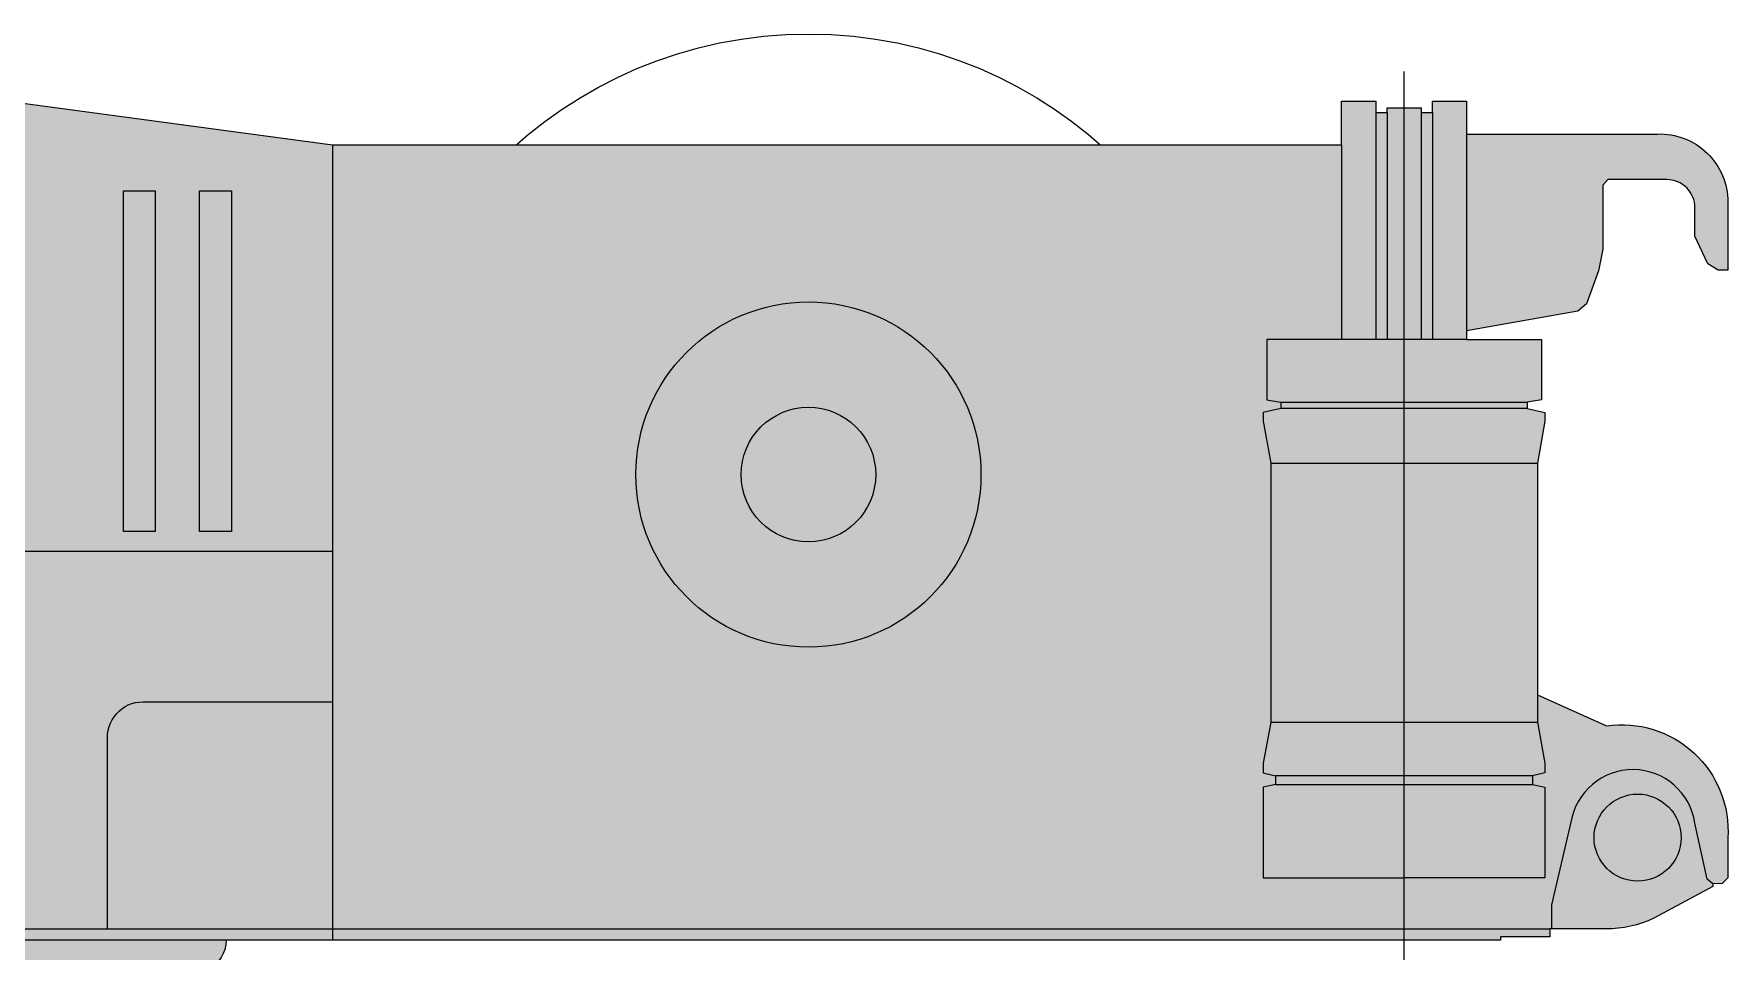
# Model space of a CAD drawing. Header units: millimetres. Extents: x 290079 to 313062, y 17562 to 52858.
# Drawn here: x 304882 to 306375, y 39022 to 39830 of the extents above; entities that cross this region are included whole.
import ezdxf
from ezdxf.enums import TextEntityAlignment as Align

# ---------------------------------------------------------------- set-up
doc = ezdxf.new("R2010")
doc.units = ezdxf.units.MM
doc.set_wipeout_variables(frame=1)
doc.layers.add('Техника. Кран GROVE GMK6300L-1', color=250, linetype='Continuous')
doc.layers.add('Техника. Кран GROVE GMK6300L-1 Штрих', color=7, linetype='Continuous', true_color=0xffdb70)
doc.styles.add('arial', font='arial.ttf')

# ---------------------------------------------------------------- blocks, each defined once
blk = doc.blocks.new('GROVE GMK6300L-20200707.153812')
at = {"linetype": 'ByBlock', "lineweight": -2}
blk.add_wipeout([(4142.148542839878, 3751.7124690385212), (4084.5709289572815, 3861.7220862177633), (3995.185423350796, 3947.90519871557), (3883.1492358047535, 4001.432669910131), (3759.9400535105497, 4016.820811147144), (3638.1801950641234, 3992.4931650743547), (3530.343501269299, 3930.942007784358), (3447.477436934022, 3838.4730244768816), (3398.071319537356, 3724.55931566129), (3387.1866204952885, 3600.87091354088), (3415.9384363986046, 3480.07923098534), (3481.3812515496447, 3374.5589228098834), (3576.8106949975568, 3295.1201488039965), (3692.4503781956123, 3249.9011134074967), (3816.453449338775, 3243.5343371902636), (3936.1162588962293, 3276.6720724953966), (4039.1798008572646, 3345.919482633123), (4115.085601916282, 3444.1824301663896), (4156.057397460477, 3561.394244682766), (4162.019654417071, 3629.1464198363747)], dxfattribs=at)
at = {"layer": 'Техника. Кран GROVE GMK6300L-1 Штрих', "true_color": 0xadadad}
h = blk.add_hatch(color=253, dxfattribs=at)
h.dxf.hatch_style = 1
edge = h.paths.add_edge_path()
edge.add_arc((3774.087217108656, 3629.146419836376), 387.9324373084144, 0, 360)
at = {"color": 0, "linetype": 'ByBlock', "lineweight": -2, "transparency": 16777216}
blk.add_circle((3774.087217108656, 3629.146419836376), 387.9324373084144, dxfattribs=at)
at = {"linetype": 'ByBlock', "lineweight": -2}
blk.add_wipeout([(-382.635364240974, 3937.354873700803), (-382.635364240974, 3937.354873700803), (-285.008973442081, 3636.0121754711063), (-226.09867896284072, 3324.776073514503), (-206.84199760924912, 3008.5996762612967), (-227.54538621633264, 2692.5147135424822), (-287.8793645984699, 2381.5514600713423), (-291.6195504997047, 2367.3594240789234), (-303.25127472880536, 2367.3594240789234), (-303.25127472880536, 2046.3784264040287), (-276.5160271491129, 2046.3784264040287), (-276.5160271491129, 2369.6675719086625), (-270.52058921789626, 2392.5431366030307), (-198.59448879752563, 2828.3137849560944), (-197.61145709666744, 2830.2429511130895), (-200.27531844120995, 2831.574881785359), (-188.8351417498468, 2854.0481966504076), (-195.21367475650322, 2854.0481966504076), (-195.21367475650322, 2992.0390428363744), (-194.2128388718245, 2992.0438315248184), (-194.2128388718245, 3006.026801779647), (-193.21200298714598, 3006.026801779647), (-193.21200298714598, 2999.0401053406667), (-167.21900211619322, 2999.0401053406667), (-158.60894029489964, 2988.3709074887147), (974.7491077841244, 3962.0070413052226), (974.7491077841244, 3962.0070413052226), (981.7960395263666, 3967.0696896749223), (989.6280081313948, 3970.804649281784), (997.9975351238745, 3973.09390099734), (1006.6401559887108, 3973.865107896766), (2950.965335285284, 3973.865107896766), (3354.890080159772, 3919.3829259725962), (4243.790372472104, 3919.3829259725962), (4243.790372472104, 3958.008486957332), (4273.777139504884, 3958.0036982688753), (4273.777139504884, 3948.043226306544), (4283.771132286329, 3948.043226306544), (4283.771132286329, 3952.051358533702), (4313.796208826656, 3952.051358533702), (4313.7770540728825, 3948.043226306544), (4323.766258165884, 3948.043226306544), (4323.766258165884, 3958.0036982688753), (4353.791334706213, 3958.027641711101), (4353.772179952439, 3929.036921874561), (4522.050451661988, 3929.0369218745627), (4522.050451661988, 3929.0369218745627), (4545.613199494923, 3925.047621103223), (4565.748041513574, 3912.1749468291428), (4579.258573553669, 3892.4624348107254), (4583.999999999998, 3869.039444366791), (4584, 3809.0323894821204), (4575.3707834249335, 3809.0323894821186), (4566.329739643731, 3814.8075477448792), (4555.009280163453, 3839.023945203334), (4555.009280163453, 3864.0352649433835), (4555.009280163453, 3864.0352649433835), (4553.145505192383, 3873.5439243286974), (4547.777593168456, 3881.6107564796757), (4539.726430896166, 3887.002142805469), (4530.223240653499, 3888.8936066989636), (4530.223240653499, 3888.8936066989636), (4478.239369933603, 3888.8936066989636), (4473.800655787101, 3884.051982636941), (4473.800655787101, 3827.6246520830455), (4470.156463881645, 3808.496056376446), (4459.573462421657, 3779.4766044092457), (4451.959447796597, 3773.074127960367), (4353.772179952439, 3755.7511663373216), (4353.772179952439, 3748.038864778099), (4419.7603067029495, 3748.038864778099), (4419.7603067029495, 3694.994467342868), (4407.189999538939, 3692.9833137439555), (4407.189999538939, 3687.241570886995), (4422.7867577992, 3683.7602998018983), (4422.7867577992, 3676.1746074420653), (4416.2837188930225, 3639.1776103935326), (4416.2837188930225, 3435.296944983019), (4477.109639501514, 3407.9079020179042), (4477.109639501514, 3407.9079020179042), (4519.675122452973, 3405.0942310989076), (4549.291106117038, 3384.78804210623), (4574.922192851374, 3350.6884163641744), (4583.999999999998, 3309.007119595676), (4583.999999999998, 3274.0496939586146), (4579.024552707268, 3269.0598806005573), (4570.874204976542, 3268.7651296328104), (4570.8742049765415, 3266.378215072232), (4518.8813687935835, 3238.3979084972534), (4518.8813687935835, 3238.3979084972534), (4508.768353224617, 3234.3175243581873), (4498.267508606523, 3231.375606458728), (4487.506562093364, 3229.6079388538155), (4476.616404591838, 3229.0360225903414), (4427.292913624471, 3229.0360225903414), (4427.292913624471, 3222.034960086042), (4383.782890427437, 3222.034960086042), (4383.806833869654, 3219.027663743559), (3261.1331198692715, 3219.027663743559), (3261.1331198692715, 3219.027663743559), (3260.0733527731754, 3211.150197277496), (3256.763084315442, 3203.9238768473124), (3251.4899042808615, 3197.9765113343447), (3244.711936453256, 3193.8247964657794), (2956.7681003496036, 3069.0315756298996), (2956.772889038044, 2320.047182257803), (3036.7439860433824, 2320.047182257803), (3036.7439860433824, 2249.5433223051286), (3124.716981437694, 2249.5433223051286), (3128.2318787551776, 2248.0636175761165), (3206.780735292818, 2167.460413696236), (3206.780735292818, 2037.6244181977372), (3206.780735292818, 2037.6244181977372), (3206.876020043447, 2034.7883166683832), (3205.5689623749113, 2032.269556791055), (3203.195113227956, 2030.7147605677483), (3200.363892778616, 2030.5230789678162), (3200.363892778616, 2030.5230789678162), (3194.7455472837637, 2030.617450822684), (3189.460883767351, 2032.5271742751293), (3185.080106316948, 2036.0461941779658), (3182.07589161314, 2040.7948156789853), (3165.952377624106, 2072.8933943153233), (3150.920666651222, 2125.0244460536114), (3150.920666651222, 2125.0244460536114), (3142.6467831660702, 2136.873720070972), (3128.9302407392515, 2141.425522627941), (3115.213698312433, 2136.873720070972), (3106.9398148272808, 2125.0244460536114), (3092.613614112923, 2072.874239561542), (3056.6266204604053, 2000.3447643970712), (3056.6266204604053, 2000.3447643970712), (3053.51279629731, 1995.9362871802705), (3049.3352972165926, 1992.5188212008698), (3044.3972129063313, 1990.3403135386206), (3039.0568157214366, 1989.5588212499197), (3034.3556948754635, 1989.5588212499197), (3026.7787253925926, 1982.0328197896079), (2968.778130965733, 1982.0328197896079), (2968.778130965733, 1970.061098681027), (407.80992413916863, 1970.0467326156931), (405.6901058792994, 1985.02976495858), (-1136.2148731490665, 1985.02976495858), (-1136.2148731490665, 2017.0524983764399), (-1116.2221230820578, 2017.0524983764399), (-1130.2194594022144, 2031.0402573197143), (-1563.222245834349, 2031.0402573197143), (-1563.222245834349, 2046.3784264040287), (-2273.719950186574, 2046.3784264040287), (-2273.719950186574, 2087.360022102933), (-2269.2281604266327, 2087.360022102933), (-2269.2521038688524, 2090.3625297569515), (-2123.7238620729095, 2355.5600957542983), (-2123.7238620729095, 2367.3594240789234), (-2102.0345020720342, 2367.3594240789234), (-2102.0345020720342, 2367.3594240789234), (-2161.206422837965, 2441.2750328833727), (-2211.254315209901, 2521.6494187360104), (-2251.4805455274054, 2607.3622172348614), (-2281.324387434746, 2697.2186501279566), (-2281.324387434746, 2697.2186501279566), (-2281.324387434745, 2697.2186501279584), (-2175.4110102662157, 3026.8272140135696), (-2039.39080558954, 3345.1948517685605), (-1874.4358034615448, 3649.5783206411843), (-1681.9673531661697, 3937.354873700803), (-1681.967353166172, 3937.354873700803), (-1081.7789617543654, 3937.354873700803), (-1081.7789617543654, 3937.354873700803), (-1076.1850081072294, 3903.8279949791186), (-1070.8238530634562, 3870.2631036368048), (-1065.6957548106388, 3836.661816123761), (-1060.8009603126043, 3803.025750642694), (-1129.811528322829, 3803.025750642694), (-1647.8925306145447, 3803.025750642685), (-1647.8925306145447, 3803.025750642685), (-1810.3494203882888, 3550.5093209743472), (-1951.1939733621361, 3285.3308901301307), (-2069.4460237251665, 3009.335888595063), (-2164.282631474446, 2724.4450215634706), (-2164.282631474446, 2724.4450215634706), (-2164.282631474446, 2724.4450215634706), (-2119.5237974628467, 2713.823764964497), (-2076.3899395578974, 2697.8351872899575), (-2035.5220774618883, 2676.7168975504765), (-1997.5275555225444, 2650.782738292465), (-1997.5275555225444, 2650.782738292465), (-1997.5275555225444, 2650.782738292465), (-1790.7209376454034, 2813.530074211064), (-1567.7010015616102, 2953.2361251020857), (-1331.0238857992244, 3068.2996528629783), (-1083.402260377497, 3157.401859176206), (-1083.4022603774965, 3157.401859176206), (-1086.4418458492082, 3319.3220590890405), (-1095.1983900688701, 3481.0338804039357), (-1109.6609664531852, 3642.335536018437), (-1129.8115283228276, 3803.025750642694), (-1129.811528322829, 3803.025750642694), (-1060.8009603126043, 3803.025750642694), (-1060.12336812815, 3798.2099535999578), (-1011.7327414841002, 3798.2099535999578), (-1011.7327414841002, 3798.2099535999578), (-993.0822589698378, 3645.4125388489856), (-979.4445227756423, 3492.0864073381026), (-970.8341561487805, 3338.395965087627), (-967.2603916714415, 3184.5060087550073), (-967.2603916714415, 3184.5060087550073), (-806.4238951259158, 3219.863153076426), (-643.5706264752498, 3244.303266934553), (-479.44072567790454, 3257.715274236133), (-314.78013476479373, 3260.0382197261124), (-314.7801347647942, 3260.0382197261124), (-314.7801347647942, 3260.0382197261124), (-306.5053017237235, 3261.6510897248418), (-299.62779045577213, 3266.5269537764316), (-295.36680765696315, 3273.801445997796), (-294.4777165041121, 3282.184985131854), (-294.4777165041121, 3282.184985131854), (-294.4777165041121, 3282.184985131854), (-312.1998081418569, 3413.375631578522), (-337.19122923623036, 3543.377505098847), (-369.37460812795416, 3671.788129153957), (-408.65030736877384, 3798.2099535999578), (-1011.7327414841002, 3798.2099535999578), (-1060.12336812815, 3798.2099535999578), (-1060.1233681281492, 3798.2099535999578), (-1065.1607417619493, 3833.053856543408), (-1070.4493175290331, 3867.8605178572298), (-1075.9888202661477, 3902.628126559649), (-1081.7789617543654, 3937.354873700803), (-1081.7789617543654, 3937.354873700803)], dxfattribs=at)
at = {"layer": 'Техника. Кран GROVE GMK6300L-1 Штрих'}
h = blk.add_hatch(color=256, dxfattribs=at)
h.dxf.hatch_style = 1
edge = h.paths.add_edge_path()
edge.add_line((-1081.778961754366, 3937.354873700802), (-382.635364240974, 3937.354873700802))
edge.add_arc((-2717.793773343714, 3014.345104302772), 2510.958348919282, -14.931546983977682, 21.567224603707473, ccw=False)
edge.add_line((-291.6195504997049, 2367.359424078924), (-303.2512747288056, 2367.359424078924))
edge.add_line((-303.2512747288056, 2367.359424078924), (-303.2512747288056, 2046.37842640403))
edge.add_line((-303.2512747288056, 2046.37842640403), (-276.5160271491131, 2046.37842640403))
edge.add_line((-276.5160271491131, 2046.37842640403), (-276.5160271491131, 2369.667571908663))
edge.add_line((-276.5160271491131, 2369.667571908663), (-270.5205892178965, 2392.543136603032))
edge.add_line((-270.5205892178965, 2392.543136603032), (-198.5944887975256, 2828.313784956095))
edge.add_line((-198.5944887975256, 2828.313784956095), (-197.6114570966674, 2830.24295111309))
edge.add_line((-197.6114570966674, 2830.24295111309), (-200.2753184412104, 2831.57488178536))
edge.add_line((-200.2753184412104, 2831.57488178536), (-188.835141749847, 2854.048196650408))
edge.add_line((-188.835141749847, 2854.048196650408), (-195.2136747565037, 2854.048196650408))
edge.add_line((-195.2136747565037, 2854.048196650408), (-195.2136747565037, 2992.039042836375))
edge.add_line((-195.2136747565037, 2992.039042836375), (-194.2128388718247, 2992.043831524818))
edge.add_line((-194.2128388718247, 2992.043831524818), (-194.2128388718247, 3006.026801779648))
edge.add_line((-194.2128388718247, 3006.026801779648), (-193.2120029871458, 3006.026801779648))
edge.add_line((-193.2120029871458, 3006.026801779648), (-193.2120029871458, 2999.040105340668))
edge.add_line((-193.2120029871458, 2999.040105340668), (-167.2190021161932, 2999.040105340668))
edge.add_line((-167.2190021161932, 2999.040105340668), (-158.6089402949001, 2988.370907488716))
edge.add_line((-158.6089402949001, 2988.370907488716), (974.7491077841241, 3962.007041305224))
edge.add_arc((1006.64015598871, 3925.052230606032), 48.81287729073442, 89.9999999999996, 130.7933459153359, ccw=False)
edge.add_line((1006.640155988711, 3973.865107896767), (2950.965335285284, 3973.865107896767))
edge.add_line((2950.965335285284, 3973.865107896767), (3354.890080159772, 3919.382925972597))
edge.add_line((3354.890080159772, 3919.382925972597), (4243.790372472104, 3919.382925972597))
edge.add_line((4243.790372472104, 3919.382925972597), (4243.790372472104, 3958.008486957333))
edge.add_line((4243.790372472104, 3958.008486957333), (4273.777139504884, 3958.003698268876))
edge.add_line((4273.777139504884, 3958.003698268876), (4273.777139504884, 3948.043226306545))
edge.add_line((4273.777139504884, 3948.043226306545), (4283.771132286329, 3948.043226306545))
edge.add_line((4283.771132286329, 3948.043226306545), (4283.771132286329, 3952.051358533703))
edge.add_line((4283.771132286329, 3952.051358533703), (4313.796208826656, 3952.051358533703))
edge.add_line((4313.796208826656, 3952.051358533703), (4313.777054072883, 3948.043226306545))
edge.add_line((4313.777054072883, 3948.043226306545), (4323.766258165884, 3948.043226306545))
edge.add_line((4323.766258165884, 3948.043226306545), (4323.766258165884, 3958.003698268876))
edge.add_line((4323.766258165884, 3958.003698268876), (4353.791334706213, 3958.027641711102))
edge.add_line((4353.791334706213, 3958.027641711102), (4353.772179952439, 3929.036921874562))
edge.add_line((4353.772179952439, 3929.036921874562), (4522.050451661989, 3929.036921874562))
edge.add_arc((4524.020078450706, 3869.089327696655), 59.9799422924523, -0.047651006145088104, 91.88182231859048, ccw=False)
edge.add_line((4583.999999999999, 3869.039444366791), (4584, 3809.03238948212))
edge.add_line((4584, 3809.03238948212), (4575.370783424934, 3809.03238948212))
edge.add_line((4575.370783424934, 3809.03238948212), (4566.329739643731, 3814.807547744881))
edge.add_line((4566.329739643731, 3814.807547744881), (4555.009280163454, 3839.023945203335))
edge.add_line((4555.009280163454, 3839.023945203335), (4555.009280163454, 3864.035264943385))
edge.add_arc((4530.231384370128, 3864.115582070963), 24.77802596628525, 359.8142773561619, 450.0188312257554)
edge.add_line((4530.223240653499, 3888.893606698963), (4478.239369933603, 3888.893606698963))
edge.add_line((4478.239369933603, 3888.893606698963), (4473.800655787101, 3884.051982636942))
edge.add_line((4473.800655787101, 3884.051982636942), (4473.800655787101, 3827.624652083046))
edge.add_line((4473.800655787101, 3827.624652083046), (4470.156463881645, 3808.496056376447))
edge.add_line((4470.156463881645, 3808.496056376447), (4459.573462421657, 3779.476604409247))
edge.add_line((4459.573462421657, 3779.476604409247), (4451.959447796597, 3773.074127960368))
edge.add_line((4451.959447796597, 3773.074127960368), (4353.772179952439, 3755.751166337323))
edge.add_line((4353.772179952439, 3755.751166337323), (4353.772179952439, 3748.0388647781))
edge.add_line((4353.772179952439, 3748.0388647781), (4419.76030670295, 3748.0388647781))
edge.add_line((4419.76030670295, 3748.0388647781), (4419.76030670295, 3694.994467342869))
edge.add_line((4419.76030670295, 3694.994467342869), (4407.189999538939, 3692.983313743956))
edge.add_line((4407.189999538939, 3692.983313743956), (4407.189999538939, 3687.241570886996))
edge.add_line((4407.189999538939, 3687.241570886996), (4422.7867577992, 3683.760299801899))
edge.add_line((4422.7867577992, 3683.760299801899), (4422.7867577992, 3676.174607442066))
edge.add_line((4422.7867577992, 3676.174607442066), (4416.283718893023, 3639.177610393534))
edge.add_line((4416.283718893023, 3639.177610393534), (4416.283718893023, 3435.29694498302))
edge.add_line((4416.283718893023, 3435.29694498302), (4477.109639501514, 3407.907902017905))
edge.add_arc((4490.557460183279, 3315.229013736839), 93.64945389111047, -3.809430171099109, 98.25606776228909, ccw=False)
edge.add_line((4583.999999999999, 3309.007119595677), (4583.999999999999, 3274.049693958616))
edge.add_line((4583.999999999999, 3274.049693958616), (4579.024552707268, 3269.059880600558))
edge.add_line((4579.024552707268, 3269.059880600558), (4570.874204976543, 3268.765129632811))
edge.add_line((4570.874204976543, 3268.765129632811), (4570.874204976541, 3266.378215072233))
edge.add_line((4570.874204976541, 3266.378215072233), (4518.881368793584, 3238.397908497253))
edge.add_arc((4476.883726864697, 3327.914357176589), 98.87869594481552, 269.8450985167568, 295.1341463188199, ccw=False)
edge.add_line((4476.616404591838, 3229.036022590342), (4427.292913624471, 3229.036022590342))
edge.add_line((4427.292913624471, 3229.036022590342), (4427.292913624471, 3222.034960086043))
edge.add_line((4427.292913624471, 3222.034960086043), (4383.782890427437, 3222.034960086043))
edge.add_line((4383.782890427437, 3222.034960086043), (4383.806833869654, 3219.02766374356))
edge.add_line((4383.806833869654, 3219.02766374356), (3261.133119869271, 3219.02766374356))
edge.add_arc((3234.169221036038, 3218.645137285587), 26.9666120745618, -66.98610252536349, 0.8127786548220115, ccw=False)
edge.add_line((3244.711936453255, 3193.824796465778), (2956.768100349604, 3069.031575629902))
edge.add_line((2956.768100349604, 3069.031575629902), (2956.772889038044, 2320.047182257804))
edge.add_line((2956.772889038044, 2320.047182257804), (3036.743986043382, 2320.047182257804))
edge.add_line((3036.743986043382, 2320.047182257804), (3036.743986043382, 2249.54332230513))
edge.add_line((3036.743986043382, 2249.54332230513), (3124.716981437694, 2249.54332230513))
edge.add_line((3124.716981437694, 2249.54332230513), (3128.231878755178, 2248.063617576117))
edge.add_line((3128.231878755178, 2248.063617576117), (3206.780735292818, 2167.460413696237))
edge.add_line((3206.780735292818, 2167.460413696237), (3206.780735292818, 2037.624418197738))
edge.add_arc((3201.413533755042, 2036.024444449479), 5.600604283665666, -100.80200363222269, 16.599426251308728, ccw=False)
edge.add_arc((3197.838118901523, 2047.442167737785), 17.10658056083248, 202.8664515094539, 278.49072193482743, ccw=False)
edge.add_line((3182.07589161314, 2040.794815678986), (3165.952377624106, 2072.893394315324))
edge.add_line((3165.952377624106, 2072.893394315324), (3150.920666651222, 2125.024446053612))
edge.add_arc((3128.930240739252, 2118.482695028295), 22.94282759964638, 16.56678254785938, 163.4332174521406)
edge.add_line((3106.939814827281, 2125.024446053612), (3092.613614112923, 2072.874239561541))
edge.add_line((3092.613614112923, 2072.874239561541), (3056.626620460405, 2000.344764397072))
edge.add_arc((3038.852116091541, 2009.595440546771), 20.03766490351098, 270.5853291252311, 332.5054408289559, ccw=False)
edge.add_line((3039.056815721437, 1989.558821249921), (3034.355694875463, 1989.558821249921))
edge.add_line((3034.355694875463, 1989.558821249921), (3026.778725392593, 1982.032819789609))
edge.add_line((3026.778725392593, 1982.032819789609), (2968.778130965733, 1982.032819789609))
edge.add_line((2968.778130965733, 1982.032819789609), (2968.778130965733, 1970.061098681028))
edge.add_line((2968.778130965733, 1970.061098681028), (407.8099241391683, 1970.046732615694))
edge.add_line((407.8099241391683, 1970.046732615694), (405.6901058792992, 1985.029764958581))
edge.add_line((405.6901058792992, 1985.029764958581), (-1136.214873149067, 1985.029764958581))
edge.add_line((-1136.214873149067, 1985.029764958581), (-1136.214873149067, 2017.052498376441))
edge.add_line((-1136.214873149067, 2017.052498376441), (-1116.222123082058, 2017.052498376441))
edge.add_line((-1116.222123082058, 2017.052498376441), (-1130.219459402215, 2031.040257319713))
edge.add_line((-1130.219459402215, 2031.040257319713), (-1563.222245834349, 2031.040257319713))
edge.add_line((-1563.222245834349, 2031.040257319713), (-1563.222245834349, 2046.37842640403))
edge.add_line((-1563.222245834349, 2046.37842640403), (-2273.719950186573, 2046.37842640403))
edge.add_line((-2273.719950186573, 2046.37842640403), (-2273.719950186573, 2087.360022102934))
edge.add_line((-2273.719950186573, 2087.360022102934), (-2269.228160426632, 2087.360022102934))
edge.add_line((-2269.228160426632, 2087.360022102934), (-2269.252103868854, 2090.362529756952))
edge.add_line((-2269.252103868854, 2090.362529756952), (-2123.723862072911, 2355.560095754299))
edge.add_line((-2123.723862072911, 2355.560095754299), (-2123.723862072911, 2367.359424078924))
edge.add_line((-2123.723862072911, 2367.359424078924), (-2102.034502072034, 2367.359424078924))
edge.add_arc((-1506.653156620082, 2904.624491051327), 801.9555465866156, 194.9884966304139, 222.0627197730876, ccw=False)
edge.add_arc((1318.643443340071, 1722.259072494043), 3729.653410255924, 143.5647013971395, 164.8464021444256, ccw=False)
edge.add_line((-1681.967353166172, 3937.354873700802), (-1081.778961754366, 3937.354873700802))
edge.add_arc((-5910.148507553136, 3114.512174367964), 4897.981480022396, 8.080882060181295, 9.671339298803275, ccw=False)
edge.add_line((-1060.800960312605, 3803.025750642693), (-1129.811528322829, 3803.025750642693))
edge.add_line((-1129.811528322829, 3803.025750642693), (-1647.892530614545, 3803.025750642686))
edge.add_arc((1295.227086548699, 1731.047883430929), 3599.311790210248, 144.854172606204, 163.9785974201677)
edge.add_arc((-2228.867532503432, 2352.659726205607), 377.35330300033, 52.18895463491219, 80.14517467737528, ccw=False)
edge.add_arc((-376.1289073378521, 803.206354376443), 2458.144029697885, 106.72189800019001, 131.2695859600482, ccw=False)
edge.add_arc((-5668.002313590728, 3152.327825139862), 4584.602861071409, 0.06341242710636731, 8.159608628228133)
edge.add_line((-1129.811528322829, 3803.025750642693), (-1060.800960312605, 3803.025750642693))
edge.add_line((-1060.800960312605, 3803.025750642693), (-1060.12336812815, 3798.209953599959))
edge.add_line((-1060.12336812815, 3798.209953599959), (-1011.7327414841, 3798.209953599959))
edge.add_arc((-5668.002313590294, 3152.327825139882), 4700.852055956038, 0.39220304955819074, 7.8972393657950875, ccw=False)
edge.add_arc((-362.6727833381995, 817.7849047923364), 2442.722857815106, 88.87657232218442, 104.32995592158531, ccw=False)
edge.add_arc((-314.3875552176815, 3280.057548973322), 20.02317812458779, 268.8765723221839, 366.0991128713185)
edge.add_arc((-2660.228468997318, 3029.396212437791), 2379.218104025426, 6.099112871331233, 18.85275250874788)
edge.add_line((-408.6503073687745, 3798.209953599959), (-1011.7327414841, 3798.209953599959))
edge.add_line((-1011.7327414841, 3798.209953599959), (-1060.12336812815, 3798.209953599959))
edge.add_arc((-5893.209115017185, 3117.278130404189), 4880.818167543496, 8.019598339258017, 9.672737525195041)
at = {"color": 0, "linetype": 'ByBlock', "lineweight": 5, "transparency": 16777216}
blk.add_line((4298.783670556491, 3190.988799279112), (4298.783670556491, 3984.157133783912), dxfattribs=at)
at = {"color": 0, "linetype": 'ByBlock', "lineweight": -2, "transparency": 16777216}
for p, q in [((4273.777139504884, 3948.043226306545), (4273.777139504884, 3748.0388647781)), ((4283.771132286329, 3948.043226306545), (4283.771132286329, 3748.0388647781)), ((4313.777054072883, 3948.043226306545), (4313.777054072883, 3748.0388647781)), ((4323.766258165884, 3948.043226306545), (4323.766258165884, 3748.0388647781)), ((4353.772179952439, 3929.036921874562), (4353.772179952439, 3755.751166337323)), ((3354.890080159772, 3919.382925972597), (3354.890080159772, 3219.02766374356)), ((4243.790372472104, 3919.382925972597), (4243.790372472104, 3748.0388647781))]:
    blk.add_line(p, q, dxfattribs=at)
for points in [[(2950.965335285284, 3973.865107896767), (3354.890080159772, 3919.382925972597), (4243.790372472104, 3919.382925972597), (4243.790372472104, 3958.008486957333), (4273.777139504884, 3958.003698268876), (4273.777139504884, 3948.043226306545), (4283.771132286329, 3948.043226306545), (4283.771132286329, 3952.051358533703), (4313.796208826656, 3952.051358533703), (4313.777054072883, 3948.043226306545), (4323.766258165884, 3948.043226306545), (4323.766258165884, 3958.003698268876), (4353.791334706213, 3958.027641711102), (4353.772179952439, 3929.036921874562), (4522.050451661989, 3929.036921874562, -0.4241116863932357), (4583.999999999999, 3869.039444366791), (4584, 3809.03238948212), (4575.370783424934, 3809.03238948212), (4566.329739643731, 3814.807547744881), (4555.009280163454, 3839.023945203335), (4555.009280163454, 3864.035264943385, 0.4152596187411985), (4530.223240653499, 3888.893606698963), (4478.239369933603, 3888.893606698963), (4473.800655787101, 3884.051982636942), (4473.800655787101, 3827.624652083046), (4470.156463881645, 3808.496056376447), (4459.573462421657, 3779.476604409247), (4451.959447796597, 3773.074127960368), (4353.772179952439, 3755.751166337323), (4353.772179952439, 3748.0388647781), (4419.76030670295, 3748.0388647781), (4419.76030670295, 3694.994467342869), (4407.189999538939, 3692.983313743956), (4407.189999538939, 3687.241570886996), (4422.7867577992, 3683.760299801899), (4422.7867577992, 3676.174607442066), (4416.283718893023, 3639.177610393534), (4416.283718893023, 3435.29694498302), (4477.109639501514, 3407.907902017905, -0.477326387716526), (4583.999999999999, 3309.007119595677), (4583.999999999999, 3274.049693958616), (4579.024552707268, 3269.059880600558), (4570.874204976543, 3268.765129632811), (4570.874204976541, 3266.378215072233), (4518.881368793584, 3238.397908497253, -0.1107943247694645), (4476.616404591838, 3229.036022590342), (4427.292913624471, 3229.036022590342), (4427.292913624471, 3222.034960086043), (4383.782890427437, 3222.034960086043), (4383.806833869654, 3219.02766374356), (3261.133119869271, 3219.02766374356, -0.3047713668328748), (3244.711936453255, 3193.824796465778)], [(3354.890080159772, 3561.399732695281), (2633.997694610611, 3561.399732695281), (2459.151540750214, 3718.454347574574, -0.23410266534669), (2448.760086827962, 3742.029060781591), (2448.760086827962, 3973.865107896767)], [(3156.79640532026, 3229.059966032561), (3156.79640532026, 3394.223462128968, -0.446970235876146), (3187.764853483946, 3429.021229365018), (3354.890080159772, 3429.021229365018)], [(4570.874204976543, 3268.765129632811), (4565.846082110937, 3272.967450370401), (4554.975759344344, 3322.147280684461, 0.855815205494167), (4445.735669252674, 3323.06107708592), (4428.772618353494, 3250.249912394749), (4428.772618353494, 3229.036022590342)]]:
    blk.add_lwpolyline(points, format="xyb", dxfattribs=at)
for points in [[(3198.7740482154, 3879.033437148224), (3198.7740482154, 3579.022106167118), (3170.760220821314, 3579.022106167118)], [(3170.784164263527, 3879.038225836674), (3198.797991657613, 3879.038225836674)], [(3170.784164263527, 3579.022106167118), (3170.784164263527, 3879.033437148224)], [(3237.773126898721, 3579.026894855568), (3237.773126898721, 3879.038225836674), (3265.786954292807, 3879.038225836674)], [(3265.78216560436, 3879.038225836674), (3265.78216560436, 3579.026894855568)], [(4353.772179952439, 3748.0388647781), (4298.783670556491, 3748.0388647781), (4177.807034410032, 3748.0388647781), (4177.807034410032, 3694.994467342869), (4190.377341574043, 3692.983313743956), (4190.377341574043, 3687.241570886996), (4174.780583313783, 3683.760299801899), (4174.780583313783, 3676.174607442066), (4181.28362221996, 3639.177610393534), (4181.28362221996, 3411.241565211225), (4174.804526755996, 3375.047921919075), (4174.804526755996, 3366.412787138732), (4185.655694768819, 3363.885489157423), (4185.655694768819, 3356.079926994629), (4174.785372002221, 3353.795722607116), (4174.785372002221, 3274.049693958616), (4298.783670556491, 3274.049693958616)], [(4190.377341574043, 3692.983313743956), (4407.189999538939, 3692.983313743956)], [(4407.189999538939, 3687.241570886996), (4190.377341574043, 3687.241570886996)], [(4181.28362221996, 3639.177610393534), (4416.283718893023, 3639.177610393534)], [(3265.78216560436, 3579.022106167118), (3237.768338210273, 3579.022106167118)], [(4416.283718893023, 3435.29694498302), (4416.283718893023, 3411.241565211225), (4422.762814356987, 3375.047921919075), (4422.762814356987, 3366.412787138732), (4411.911646344164, 3363.885489157423), (4411.911646344164, 3356.079926994629), (4422.781969110762, 3353.795722607116), (4422.781969110762, 3274.049693958616), (4298.783670556491, 3274.049693958616)], [(4181.28362221996, 3411.241565211225), (4416.283718893023, 3411.241565211225)], [(4411.911646344164, 3363.885489157423), (4185.655694768819, 3363.885489157423)], [(4185.655694768819, 3356.079926994629), (4411.911646344164, 3356.079926994629)], [(3261.133119869271, 3219.02766374356), (2263.68685586615, 3219.02766374356), (2263.68685586615, 3229.036022590335), (4427.292913624471, 3229.036022590335)]]:
    blk.add_lwpolyline(points, dxfattribs=at)
for centre, radius in [((3774.087217108656, 3629.146419836376), 152.0157318190541), ((3774.087217108656, 3629.146419836376), 59.27236359190283), ((4504.51349636966, 3309.453639268788), 38.33128338086571)]:
    blk.add_circle(centre, radius, dxfattribs=at)
blk = doc.blocks.new('GROVE GMK6300L-20230103.104007')
at = {"color": 0, "linetype": 'ByBlock', "lineweight": -2}
blk.add_wipeout([(944.2343367531912, -173.55011001728474), (935.8823732534803, -127.77170013004479), (922.0966502341277, -83.32654351047222), (903.0764542513057, -40.85713980757464), (879.0967414571012, -0.9774271655294342), (850.5041628305053, 35.73609287255158), (817.7120529872345, 68.75268927695879), (781.1944550102025, 97.59507378470244), (741.4792676777553, 121.84630058363473), (699.140614153408, 141.15579368547242), (654.7905424553891, 155.24441485595003), (609.0701776840857, 163.90849884005365), (562.6404539108862, 167.0227975490793), (516.1725597083306, 164.54229064831293), (470.3382354410852, 156.50283637145844), (425.80006258020353, 143.02065315363825), (383.20188541845073, 124.29063957647895), (343.1595036504723, 100.58355691217571), (306.2517703659664, 72.24211499570947), (273.01222414336445, 39.67601800788839), (243.9213762105602, 3.356041787424033), (219.39976416957285, -36.192771709518524), (199.8018727005733, -78.39870442132997), (185.4110091276399, -122.65162694323658), (176.4352079251173, -168.31181856435705), (173.00422336908008, -214.71921507699142), (175.16765380815968, -261.2029506717121), (182.89422466929847, -307.09105598052224), (196.0722405633046, -351.7201720730684), (214.51119995456673, -394.4451399802774), (237.94454905324517, -434.6483271191611), (266.0335351196469, -471.7485557958976), (298.37210347737323, -505.20950471665157), (334.4927674439697, -534.5474620538091), (373.87336632329755, -559.3383179892164), (415.94461376601953, -579.2236956501486), (460.09832737902065, -593.9161318091299), (505.69622061644446, -603.2032324553563), (552.0791298566775, -606.9507431647398), (598.5765432785581, -605.1044898832643), (644.5162937872769, -597.6911620676799), (689.2342758689305, -584.8179268624347), (732.0840459067772, -566.6708798903157), (772.4461671769233, -543.5123550521776), (809.7371644320826, -515.6771322253286), (843.4179586258547, -483.5675976821214), (873.0016598450593, -447.64792718979254), (898.0606057954133, -408.43737588071394), (918.2325440921311, -366.5027718947688), (933.2258689841882, -322.4503223058315), (942.8238368101088, -276.9168497859671), (946.8876992466023, -230.5605866902224), (947.0318046615434, -220.00000000000034)], dxfattribs=at)
blk.add_wipeout([(86.64940241712628, -615.4883163577105), (89.19698466896097, -614.7987452218584), (217.53383495297783, -539.9036579665625), (220.03353032912167, -535.6082044327267), (284.99687774409574, -535.6082044327267), (284.99687774409574, -545.4920573800408), (465.0180423981515, -545.4920573800408), (465.0180423981515, -535.4884872217079), (1058.9999999999716, -535.4884872217079), (1058.9999999999716, 94.50178701950813), (995.0109245635111, 94.50178701950813), (995.0109245635111, 134.51606765283987), (995.0109245635111, 134.51606765283987), (992.2464622896741, 154.7622674590582), (984.1138555969617, 173.50824213733085), (971.2182067688533, 189.3592073937084), (954.5190097102762, 201.13578057335644), (935.2587593129933, 207.9617320008681), (919.9769653433475, 209.51171736544393), (440.00672265805815, 209.51171736544393), (440.00672265805815, 209.51171736544393), (419.8001321607959, 206.75846981161226), (401.0936877458891, 198.63716394563653), (385.28474974348853, 185.75445651074597), (373.554236469037, 169.07267813029034), (366.7784103237934, 149.83794777953744), (365.26719735097174, 134.77037477481713), (365.01107294543226, 94.50178701950813), (395.01699473196686, 94.50178701950813), (395.2495305192428, 134.75316544109273), (395.2495305192428, 134.75316544109273), (397.9996032344189, 150.26835038299714), (405.9638720274029, 163.8644632949056), (418.1520897863776, 173.85101483084986), (433.0488195330405, 178.9863148780862), (440.00672265805815, 179.52016164422162), (919.9769653433475, 179.52016164422162), (919.9769653433475, 179.52016164422162), (935.5411802434301, 176.7639274745627), (949.1899219906579, 168.7918850153544), (959.2365737491266, 156.58916397871667), (964.4396399792386, 141.66369199090286), (965.0050027769764, 134.51606765198858), (965.0050027769764, 94.48263226573954), (302.5139000702188, 94.50178701950813), (302.5139000702188, 156.99417120630892), (302.0254538489975, 157.50656086976278), (287.99459670973044, 157.50656086976278), (287.5109391768932, 156.99417120630892), (287.5109391768932, 94.50178701950813), (175.01028157537831, 94.50178701950813), (175.01028157537831, 104.50056848939175), (123.31638982845493, 145.62103615315618), (123.31638982845493, 145.62103615315618), (113.59683407031429, 150.37397215149895), (102.77914192567306, 150.568140644604), (92.89527942449115, 146.16706954796405), (85.80180456256522, 137.99744415121745), (85.80180456256522, 137.99744415121745), (70.02307614148623, 108.92531661113071), (70.02307614148623, 102.8915691724037), (79.98354810383188, 94.51136439639276), (62.90708511450822, 94.50178701950813), (62.90708511450822, 94.50178701950813), (61.70200610686845, 93.58550609303393), (60.779269373886905, 92.38536315467991), (60.203414053176004, 90.98530001307427), (60.014717294718366, 89.48324153078329), (60.014717294718366, 89.48324153078329), (60.014717294718366, 42.00818430259142), (60.014717294718366, 42.00818430259142), (59.835032791497895, 41.260406404411015), (59.39938811383996, 40.62663040255143), (58.76561211197719, 40.190985724898155), (58.017834213795254, 40.01130122168297), (-20.756090680719183, 40.01130122168297), (-20.756090680719183, 40.01130122168297), (-21.78560521242622, 39.8866897813225), (-22.7706897681486, 39.56259627607665), (-23.67308596619432, 39.05160774018054), (-24.457746847416104, 38.373569774027146), (-41.697025243774874, 19.458250422467472), (-41.697025243774874, 19.458250422467472), (-42.234378871632885, 18.71426562557963), (-42.633969586851435, 17.888075841277896), (-42.88358744181471, 17.004926235686526), (-42.975605079787556, 16.091802446884913), (-42.975605079787556, 16.091802446884913), (-42.975605079787556, -43.79564421155328), (-42.975605079787556, -43.79564421155328), (-42.051375352006175, -50.36894292432953), (-39.93185990862639, -56.65942071559334), (-36.68963081907873, -62.45169203934802), (-32.43570179422363, -67.5474299062912), (-32.43570179422363, -67.5474299062912), (87.05165223602694, -187.03957264566975), (87.05165223602694, -187.03957264566975), (88.30444386675816, -188.55700974920273), (89.23837087920975, -190.28902665692112), (89.81780433485278, -192.16954762295427), (90.02063908125302, -194.1268315315533), (90.02063908125302, -194.1268315315533), (90.0206390924289, -430.8700107980767), (90.0206390924289, -430.8700107980767), (89.9058818176598, -432.04629036832694), (89.64081936538747, -433.1980476152744), (89.2298529229056, -434.30615836905986), (88.67980631708662, -435.35222318107094), (62.916662491392515, -480.48082307198615), (62.916662491392515, -480.48082307198615), (61.34142180698785, -482.513554382994), (59.252518842309826, -484.01350911588315), (56.822950130706886, -484.85646562256443), (54.25392509729164, -484.97261283192324), (54.25392509729164, -484.97261283192324), (-24.96055913402205, -485.48979118381976), (-24.96055913402205, -485.48979118381976), (-43.84226407518031, -487.8573640664458), (-61.22965383479652, -495.59059496864245), (-75.63314664604559, -508.02697618167224), (-85.81879189489791, -524.1010800044063), (-90.91398295920953, -542.4358341848598), (-90.48221362310653, -561.4604960236389), (-84.56047366708094, -579.5452182701295), (-73.65607994480229, -595.1406785194787), (-58.70321442904276, -606.9108100271173), (-40.982892622531836, -613.8472628607492), (-24.974925199290453, -615.4883163577105)], dxfattribs=at)
at = {"layer": 'Техника. Кран GROVE GMK6300L-1 Штрих'}
h = blk.add_hatch(color=256, dxfattribs=at)
h.dxf.hatch_style = 1
edge = h.paths.add_edge_path()
edge.add_line((-24.97492519929074, -615.4883163577106), (86.64940241712611, -615.4883163577106))
edge.add_line((86.64940241712611, -615.4883163577106), (89.1969846689608, -614.7987452218586))
edge.add_line((89.1969846689608, -614.7987452218586), (217.5338349529775, -539.9036579665626))
edge.add_line((217.5338349529775, -539.9036579665626), (220.0335303291213, -535.6082044327268))
edge.add_line((220.0335303291213, -535.6082044327268), (284.9968777440954, -535.6082044327268))
edge.add_line((284.9968777440954, -535.6082044327268), (284.9968777440954, -545.4920573800409))
edge.add_line((284.9968777440954, -545.4920573800409), (465.018042398151, -545.4920573800409))
edge.add_line((465.018042398151, -545.4920573800409), (465.018042398151, -535.488487221708))
edge.add_line((465.018042398151, -535.488487221708), (1058.999999999971, -535.488487221708))
edge.add_line((1058.999999999971, -535.488487221708), (1058.999999999971, 94.5017870195079))
edge.add_line((1058.999999999971, 94.5017870195079), (995.0109245635103, 94.5017870195079))
edge.add_line((995.0109245635103, 94.5017870195079), (995.0109245635103, 134.5160676528394))
edge.add_arc((920.0983173886307, 134.5991623952978), 74.91265326014062, 359.9364462635924, 450.0928142679289)
edge.add_line((919.9769653433468, 209.5117173654435), (440.0067226580577, 209.5117173654435))
edge.add_arc((439.8825680925438, 134.8963435830483), 74.61547707441589, 89.90466407007473, 180.0967290537226)
edge.add_line((365.2671973509714, 134.7703747748164), (365.0110729454318, 94.5017870195079))
edge.add_line((365.0110729454318, 94.5017870195079), (395.0169947319664, 94.5017870195079))
edge.add_line((395.0169947319664, 94.5017870195079), (395.2495305192424, 134.7531654410923))
edge.add_arc((439.9358619797422, 134.8338135915328), 44.68640423576082, 89.90914418888991, 180.1034050788657, ccw=False)
edge.add_line((440.0067226580577, 179.5201616442209), (919.9769653433468, 179.5201616442209))
edge.add_arc((920.0404465672837, 134.5556328390339), 44.96457361677395, -0.050415657117525825, 90.08089051281092, ccw=False)
edge.add_line((965.0050027769757, 134.5160676519881), (965.0050027769757, 94.48263226573908))
edge.add_line((965.0050027769757, 94.48263226573908), (302.5139000702184, 94.5017870195079))
edge.add_line((302.5139000702184, 94.5017870195079), (302.5139000702184, 156.9941712063082))
edge.add_line((302.5139000702184, 156.9941712063082), (302.0254538489971, 157.5065608697623))
edge.add_line((302.0254538489971, 157.5065608697623), (287.9945967097301, 157.5065608697623))
edge.add_line((287.9945967097301, 157.5065608697623), (287.5109391768929, 156.9941712063082))
edge.add_line((287.5109391768929, 156.9941712063082), (287.5109391768929, 94.5017870195079))
edge.add_line((287.5109391768929, 94.5017870195079), (175.010281575378, 94.5017870195079))
edge.add_line((175.010281575378, 94.5017870195079), (175.010281575378, 104.5005684893913))
edge.add_line((175.010281575378, 104.5005684893913), (123.3163898284547, 145.6210361531557))
edge.add_arc((107.7506234610628, 126.1042044961687), 24.96397004747845, 51.425677965181, 151.5484014583355)
edge.add_line((85.80180456256494, 137.9974441512168), (70.02307614148594, 108.9253166111303))
edge.add_line((70.02307614148594, 108.9253166111303), (70.02307614148594, 102.8915691724033))
edge.add_line((70.02307614148594, 102.8915691724033), (79.98354810383171, 94.51136439639231))
edge.add_line((79.98354810383171, 94.51136439639231), (62.90708511450794, 94.5017870195079))
edge.add_arc((65.73874408845222, 89.52703994137119), 5.724194356950941, 119.6488185002027, 180.4384003068803)
edge.add_line((60.01471729471814, 89.48324153078283), (60.01471729471814, 42.00818430259096))
edge.add_arc((57.90679650048696, 42.11922201591369), 2.110843302694953, 273.01534939320845, 356.98465060639705, ccw=False)
edge.add_line((58.01783421379514, 40.01130122168252), (-20.75609068071935, 40.01130122168252))
edge.add_arc((-20.64161319762934, 34.75038519719965), 5.262161391557203, 91.24655889944718, 136.4857127066009)
edge.add_line((-24.45774684741627, 38.37356977402669), (-41.69702524377499, 19.45825042246724))
edge.add_arc((-37.72585987346611, 16.02397155153449), 5.250183402670392, 139.1466256519999, 179.2597340218499)
edge.add_line((-42.97560507978778, 16.09180244688469), (-42.97560507978778, -43.79564421155374))
edge.add_arc((-7.142262888410187, -42.10897024389487), 35.87301606608427, 182.6949209269199, 225.163783633104)
edge.add_line((-32.43570179422386, -67.54742990629165), (87.05165223602671, -187.03957264567))
edge.add_arc((79.94617408321574, -194.1817037122928), 10.07461443197172, 0.3120675172992833, 45.14739684414121, ccw=False)
edge.add_line((90.02063908125274, -194.1268315315538), (90.02063909242861, -430.8700107980767))
edge.add_arc((80.85372014396125, -430.5694281681099), 9.171845666233574, 328.5694386907131, 358.12194829268066, ccw=False)
edge.add_line((88.67980631708633, -435.3522231810712), (62.91666249139234, -480.4808230719864))
edge.add_arc((55.13903936996212, -476.0803701335535), 8.936185286931357, 264.31562798733034, 330.4995228886322, ccw=False)
edge.add_line((54.25392509729136, -484.9726128319235), (-24.96055913402233, -485.4897911838198))
edge.add_arc((-26.39962274871868, -550.4888955344322), 65.01503264991068, 88.73169323598025, 271.2556433141285)
edge = h.paths.add_edge_path(flags=16)
edge.add_line((34.65861198678613, -51.00251133421261), (69.99913269933313, -51.00251133421261))
edge.add_arc((70.04070124075952, -70.98240757026724), 19.97993947806515, -0.02319748573910374, 90.11920475059901, ccw=False)
edge.add_line((90.02063908125274, -70.99049689817912), (90.1596151663689, -106.1605912320156))
edge.add_arc((70.02556207250746, -106.1849366800743), 20.13406781272161, -134.778505653374, 0.06928017611761561, ccw=False)
edge.add_line((55.84376966045238, -120.476803271551), (20.63081241969485, -85.22306392953033))
edge.add_arc((34.65114648123563, -70.98488782540153), 19.98237788576187, 89.97859404059062, 225.4416787131096, ccw=False)
edge = h.paths.add_edge_path(flags=16)
edge.add_arc((0, 0), 22.01648447700157, 0, 360)
edge = h.paths.add_edge_path(flags=16)
edge.add_arc((-25.64539829757996, -551.4635328737131), 41.02953895553753, 0, 360)
at = {"layer": 'Техника. Кран GROVE GMK6300L-1 Штрих', "true_color": 0xadadad}
h = blk.add_hatch(color=253, dxfattribs=at)
h.dxf.hatch_style = 1
edge = h.paths.add_edge_path()
edge.add_arc((560, -220), 387.031804661544, 0, 360)
at = {"color": 0, "linetype": 'ByBlock', "lineweight": -2, "transparency": 16777216}
for points in [[(-24.97492519929074, -615.4883163577106), (86.64940241712611, -615.4883163577106), (89.1969846689608, -614.7987452218586), (217.5338349529775, -539.9036579665626), (220.0335303291213, -535.6082044327268), (284.9968777440954, -535.6082044327268), (284.9968777440954, -545.4920573800409), (465.018042398151, -545.4920573800409), (465.018042398151, -535.488487221708), (1058.999999999971, -535.488487221708), (1058.999999999971, 94.5017870195079), (995.0109245635103, 94.5017870195079), (995.0109245635103, 134.5160676528394, 0.4150131340452409), (919.9769653433468, 209.5117173654435), (440.0067226580577, 209.5117173654435, 0.4151957303312551), (365.2671973509714, 134.7703747748164), (365.0110729454318, 94.5017870195079), (395.0169947319664, 94.5017870195079), (395.2495305192424, 134.7531654410923, -0.4152069635467723), (440.0067226580577, 179.5201616442209), (919.9769653433468, 179.5201616442209, -0.4148849524880635), (965.0050027769757, 134.5160676519881), (965.0050027769757, 94.48263226573908), (302.5139000702184, 94.5017870195079), (302.5139000702184, 156.9941712063082), (302.0254538489971, 157.5065608697623), (287.9945967097301, 157.5065608697623), (287.5109391768929, 156.9941712063082), (287.5109391768929, 94.5017870195079), (175.010281575378, 94.5017870195079), (175.010281575378, 104.5005684893913), (123.3163898284547, 145.6210361531557, 0.4669597400764318), (85.80180456256494, 137.9974441512168), (70.02307614148594, 108.9253166111303), (70.02307614148594, 102.8915691724033), (79.98354810383171, 94.51136439639231), (62.90708511450794, 94.5017870195079, 0.2716451737890597), (60.01471729471814, 89.48324153078283), (60.01471729471814, 42.00818430259096, -0.3837103566511971), (58.01783421379514, 40.01130122168252), (-20.75609068071935, 40.01130122168252, 0.1999973857927514), (-24.45774684741627, 38.37356977402669), (-41.69702524377499, 19.45825042246724, 0.1768358977944597), (-42.97560507978778, 16.09180244688469), (-42.97560507978778, -43.79564421155374, 0.1874559243866815), (-32.43570179422386, -67.54742990629165), (87.05165223602671, -187.03957264567, -0.1981655339184647), (90.02063908125274, -194.1268315315538), (90.02063909242861, -430.8700107980767, -0.1296666180889966), (88.67980631708633, -435.3522231810712), (62.91666249139234, -480.4808230719864, -0.2970864994255696), (54.25392509729136, -484.9726128319235), (-24.96055913402233, -485.4897911838198, 1.022271794946878), (-24.97492519929074, -615.4883163577106)], [(146.0195617388235, 82.5252772224776, 0.4166877862344925), (141.0105936269974, 77.5019430453176), (141.0105936269974, -41.35330412069743, 0.4104183838225396), (146.0195617388235, -46.36706092097302), (166.0362794323592, -46.36706092097302, 0.4158026215771293), (170.9973606597632, -41.34372674381302), (170.9973606597632, 77.51152042220201, 0.4156301933592851), (166.0748841734603, 82.52001710523473)], [(332.778411032632, 82.5252772224776, -0.3954107150825389), (363.4403831360396, 42.00818430259096), (363.4403831360396, -482.975729751015, -0.08907750952287782), (360.3229469592916, -500.4831747002827)], [(954.2619938714197, 82.5252772224776, 0.4166877862344925), (949.2530257595936, 77.5019430453176), (949.2530257595936, -41.35330412069743, 0.4104183838225396), (954.2619938714197, -46.36706092097302), (974.2787115649553, -46.36706092097302, 0.4158026215771293), (979.2397927923594, -41.34372674381302), (979.2397927923594, 77.51152042220201, 0.4156301933592851), (974.3173163060565, 82.52001710523473)], [(34.65861198678613, -51.00251133421261), (69.99913269933313, -51.00251133421261, -0.4149417031266807), (90.02063908125274, -70.99049689817912), (90.1596151663689, -106.1605912320156, -0.6672183818191539), (55.84376966045238, -120.476803271551), (20.63081241969485, -85.22306392953033, -0.6711052984760193), (34.65861198678613, -51.00251133421261)]]:
    blk.add_lwpolyline(points, format="xyb", dxfattribs=at)
for points in [[(60.01471729471814, 82.5252772224776), (1058.999543375656, 82.48727036055061)], [(79.98354810383171, 94.51136439639231), (175.010281575378, 94.5017870195079)], [(287.5109391768929, 94.5017870195079), (302.5139001330826, 94.5017870195079)], [(965.0050027769757, 94.48263226573908), (995.0109245635103, 94.5017870195079)], [(220.0335303291213, -535.6082044327268), (101.0298338127322, -535.488487221708), (30.54033992532641, -561.1414912131804), (26.44122261775192, -549.8497638635599), (96.88282962073572, -524.2302806911903), (101.0298338127322, -523.4784566055823), (1058.985633934702, -523.4784566055823)], [(284.9968777440954, -535.6082044327268), (465.018042398151, -535.488487221708)], [(290.0250006096903, -523.4784566055823), (290.0250006096903, -500.9716209214457), (290.5278128962964, -500.4831747002099), (459.5206280649872, -500.4831747002099), (460.0090742863249, -500.9716209214457), (460.0090742863249, -523.4784566055823)]]:
    blk.add_lwpolyline(points, dxfattribs=at)
blk.add_lwpolyline([(117.033630590653, -188.5049112989727), (117.033630590653, -488.5162422800713), (123.0099137680372, -488.5162422800713), (123.0099137680372, -188.5049112989727)], close=True, dxfattribs=at)
for centre, radius in [((0, 0), 22.01648447700157), ((560, -220), 387.031804661544), ((-25.64539829757996, -551.4635328737131), 41.02953895553753), ((560, -220), 129.5351446569741), ((560, -220), 102.6257431236805), ((560, -220), 66.21279106449128)]:
    blk.add_circle(centre, radius, dxfattribs=at)
blk = doc.blocks.new('*U58')
at = {"color": 0, "linetype": 'ByBlock', "lineweight": -2, "transparency": 16777216, "xscale": -0.001, "yscale": 0.001, "zscale": 0.001}
blk.add_blockref('GROVE GMK6300L-20230103.104007', (-3774.843129891548, 3629.37727341654), dxfattribs=at)
at = {"layer": 'Defpoints', "color": 250, "linetype": 'ByBlock', "lineweight": -2, "transparency": 16777216, "style": 'arial', "width": 0.8}
blk.add_attdef('МАРКА', text='', height=300, rotation=56.78582820998635, dxfattribs=at).set_placement((4207.722383670466, 14190.30175105842), align=Align.MIDDLE_CENTER)
at = {"color": 0, "linetype": 'ByBlock', "lineweight": -2, "transparency": 16777216, "xscale": -1}
blk.add_blockref('GROVE GMK6300L-20200707.153812', (0, 0), dxfattribs=at)

msp = doc.modelspace()

# ---------------------------------------------------------------- block references
at = {"layer": 'Техника. Кран GROVE GMK6300L-1', "xscale": -1}
msp.add_blockref('*U58', (301790.3955807565, 35812.53660892897), dxfattribs=at)

doc.saveas('drawing.dxf')
